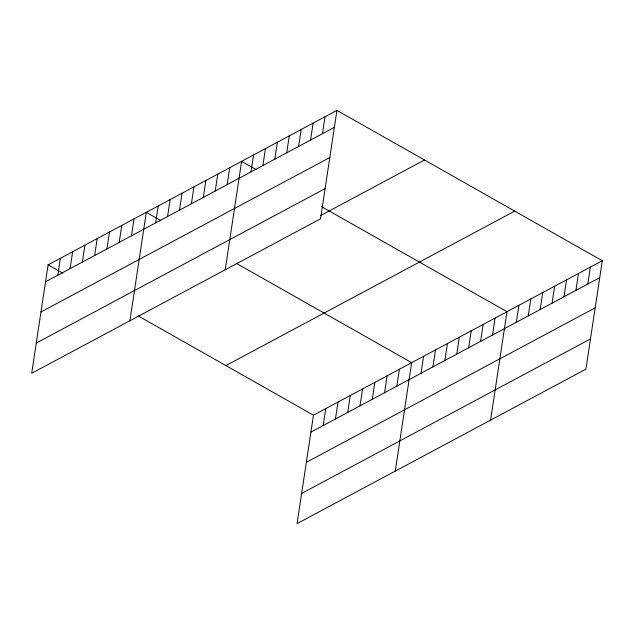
<?xml version="1.0" encoding="UTF-8"?>
<svg xmlns="http://www.w3.org/2000/svg" width="634" height="634" viewBox="0 0 634 634"><rect width="100%" height="100%" fill="white"/><g stroke="black" fill="none" stroke-linecap="round" stroke-linejoin="round"><path stroke-width="0.95" d="M336.939 110.379L48.097 264.846L31.7 373.275L320.535 218.809L336.939 110.379L602.3 260.725L585.903 369.154L297.061 523.621L313.465 415.191L602.3 260.725M57.813 275.211L60.373 258.276M70.089 268.642L72.648 251.714M82.365 262.08L84.924 245.152M94.64 255.518L97.2 238.582M106.916 248.948L109.476 232.02M119.192 242.386L121.752 225.458M131.468 235.824L134.028 218.888M129.907 320.756L146.303 212.327L160.901 220.592M155.655 222.883L158.215 205.955M167.574 216.511L170.134 199.583M179.485 210.139L182.045 193.212M191.405 203.768L193.964 186.84M203.316 197.396L205.876 180.468M215.227 191.024L217.787 174.096M227.146 184.653L229.706 167.725M225.221 269.783L241.617 161.353L256.215 169.619M250.977 171.909L253.537 154.981M262.888 165.545L265.448 148.61M274.799 159.174L277.367 142.238M286.719 152.802L289.278 135.866M298.63 146.43L301.19 129.494M310.549 140.059L313.109 123.123M322.46 133.687L325.02 116.751M323.174 425.557L325.741 408.629M335.449 418.995L338.017 402.059M347.725 412.433L350.293 395.497M360.001 405.863L362.561 388.935M372.277 399.301L374.837 382.365M384.553 392.731L387.112 375.803M396.829 386.169L399.388 369.242M395.267 471.102L411.664 362.672L236.379 263.364M421.024 373.236L423.583 356.3M432.935 366.864L435.495 349.928M444.846 360.492L447.414 343.557M456.765 354.121L459.325 337.185M468.677 347.749L471.236 330.813M480.596 341.377L483.156 324.442M492.507 335.006L495.067 318.07M490.581 420.128L506.986 311.698L321.462 206.589M516.338 322.262L518.897 305.326M528.249 315.891L530.816 298.955M540.168 309.519L542.728 292.583M552.079 303.147L554.639 286.211M563.998 296.775L566.558 279.84M575.91 290.404L578.47 273.468M587.821 284.032L590.389 267.096M45.537 281.773L334.372 127.315M40.972 311.968L329.807 157.509M36.265 343.081L325.107 188.615M320.677 215.52L424.503 159.998M225.894 365.572L514.729 211.114M310.898 432.126L599.74 277.66M306.333 462.321L595.175 307.855M301.633 493.426L590.468 338.96M48.097 264.846L62.695 273.111M138.172 315.875L313.465 415.191"/></g></svg>
